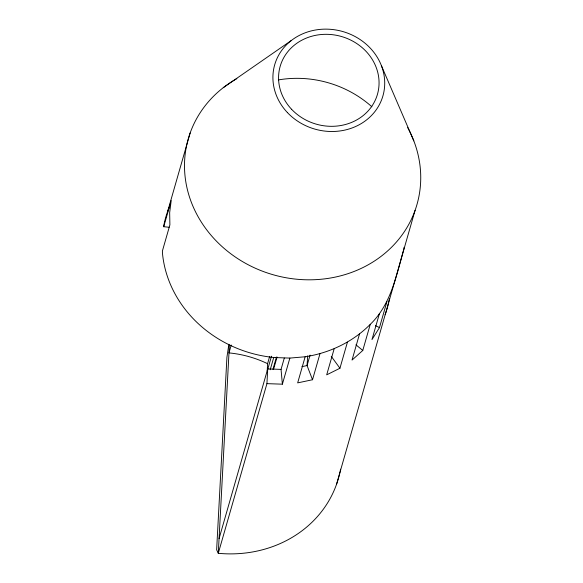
<?xml version="1.0" encoding="UTF-8"?>
<svg xmlns="http://www.w3.org/2000/svg" width="583" height="583" viewBox="0 0 583 583"><rect width="100%" height="100%" fill="white"/><g stroke="black" fill="none" stroke-linecap="round" stroke-linejoin="round"><path stroke-width="0.87" d="M267.225 371.065L267.575 363.683L269.579 356.679M229.396 345.114L218.282 553.303A118.968 107.199 16 0 0 340.071 471.764M228.864 344.283L226.918 357.343L216.643 549.813L218.282 553.303L266.934 383.643L267.721 368.922L281.05 369.389L284.293 358.079M307.671 355.827L307.066 365.563L312.517 379.744L297.665 382.878L305.149 356.774C329.541 353.028 352.846 341.981 370.263 324.352C390.989 304.435 396.374 275.497 403.866 249.036L404.085 247.294M169.085 227.239L163.699 226.729L163.94 224.819A118.968 107.199 16 0 1 169.259 207.198M167.685 211.308L190.145 133.004M163.699 226.729L171.183 200.625L169.668 212.664L169.893 224.863L162.409 250.967L162.438 252.898A118.968 107.199 16 0 0 274.418 357.539L289.868 358.086L305.149 356.774M231.24 345.034L228.981 352.904A102.688 92.529 16 0 1 267.575 363.683M219.07 538.59L267.721 368.922M267.473 370.19L271.489 356.198M270.206 369.753L273.719 357.503M272.946 369.309L276.459 357.066M273.558 369.294L277.071 357.051M266.934 383.643L282.383 384.182L289.868 358.086M310.061 355.12L307.066 365.563L301.936 366.641M312.517 379.744L320.001 353.641M334.176 348.736L326.691 374.84L339.94 368.245L347.424 342.141M359.522 333.964L352.037 360.068L362.779 350.456L370.263 324.352M379.46 313.472L371.976 339.576L379.475 327.602L386.959 301.498M336.5 484.422L415.089 210.346M223.253 87.69L291.252 40.562M375.416 325.649L379.475 327.602M355.929 344.801L362.779 350.456M331.246 356.33L339.94 368.245M381.442 65.741L413.813 140.875M281.05 369.389L282.383 384.182M340.574 469.184A118.968 107.199 16 0 1 340.246 470.904M389.378 298.656A118.968 107.199 16 0 1 385.152 314.754M407.663 127.604A118.968 107.199 16 0 1 360.637 268.661A118.968 107.199 16 0 1 202.039 223.209A118.968 107.199 16 0 1 236.851 78.654M278.448 79.907A102.688 92.529 16 0 1 371.867 106.776M287.404 112.563A56.311 50.743 16 0 0 382.047 98.622A56.311 50.743 16 0 0 316.984 29.769A56.311 50.743 16 0 0 287.404 112.563M291.595 109.298A50.612 45.605 16 0 0 376.662 96.763A50.612 45.605 16 0 0 318.18 34.885A50.612 45.605 16 0 0 291.595 109.298"/></g></svg>
